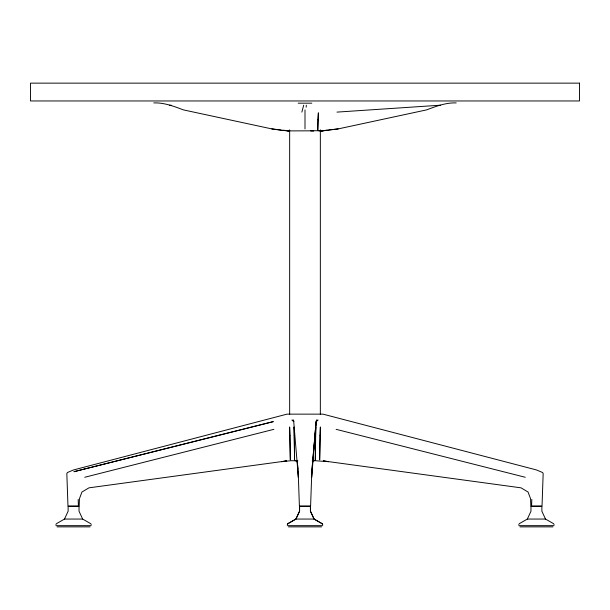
<?xml version="1.0" encoding="UTF-8"?>
<svg xmlns="http://www.w3.org/2000/svg" width="610" height="610" viewBox="0 0 610 610"><rect width="100%" height="100%" fill="white"/><g stroke="black" fill="none" stroke-linecap="round" stroke-linejoin="round"><path stroke-width="0.91" d="M299.609 506.338L299.609 511.218L295.972 519.057L287.973 523.647L287.379 524.501M305 128.908L305 109.907M314.318 442.41L311.809 471.713L310.604 506.041L299.396 506.041L298.191 471.713L297.222 460.375M316.422 419.886L311.626 477.569L311.916 471.743M531.577 506.041L531.813 499.399M84.752 477.264L273.882 429.333M306.159 107.192L306.304 105.202M316.102 421.617L315.698 426.359L316.102 421.617L318.008 419.977L316.62 421.098M314.478 440.519L315.53 428.235L311.809 471.713M301.851 112.11L303.696 105.202M55.899 524.501L56.486 523.647L64.492 519.057L68.122 511.218L68.122 506.338L79.025 506.338L79.025 511.218L82.655 519.057L90.661 523.647L91.248 524.501M287.264 524.501L287.859 523.647L295.858 519.057L299.495 511.218L299.495 506.338L310.505 506.338L310.505 511.218L314.142 519.057L322.141 523.647L322.736 524.501M518.752 524.501L519.339 523.647L527.345 519.057L530.975 511.218L530.975 506.338L541.878 506.338L541.878 511.218L545.508 519.057L553.514 523.647L554.101 524.501M289.628 130.159L288.416 130.822L281.492 130.349L271.831 128.908L183.488 109.907C173.98 106.353 164.113 102.495 153.796 102.922M456.204 102.922C445.887 102.495 436.02 106.353 426.512 109.907L338.169 128.908L323.003 130.738L310.543 130.738L313.685 130.807M298.191 103.174L311.809 103.174M286.57 460.924L88.953 487.84L81.938 492.034L79.43 498.728L79.178 506.041L67.969 506.041L66.833 473.581L67.374 472.536L73.574 469.936L287.013 414.137L322.987 414.137L536.426 469.936L542.625 472.536L543.167 473.581L542.031 506.041L530.822 506.041L530.57 498.728L528.062 492.034L521.047 487.84L323.43 460.924M286.685 460.886L281.492 461.678L291.123 460.695L297.787 460.886M320.372 130.159L321.584 130.822L327.112 130.182M328.958 129.968L338.169 128.908M312.213 460.886L314.859 460.695M321.584 130.822L328.508 130.349L320.319 130.792M336.972 112.11L440.405 105.202M318.877 130.898L323.003 130.738M313.647 130.822L291.123 130.898L281.492 130.349L289.338 130.822L282.887 130.182M314.722 460.695L328.508 461.678L323.315 460.886M64.492 519.057L82.655 519.057M295.858 519.057L314.142 519.057M527.345 519.057L545.508 519.057M55.899 525.66L91.248 525.66M287.264 525.66L322.736 525.66M518.752 525.66L554.101 525.66M57.073 526.865L90.067 526.865M288.446 526.865L321.554 526.865M519.933 526.865L552.927 526.865M286.997 130.738L289.681 130.792M169.595 105.202L171.494 105.324M295.141 460.695L297.695 460.886M271.831 128.908L281.042 129.968M336.118 429.333L525.248 477.264M293.379 421.098L291.992 419.977L293.898 421.617M322.621 524.501L322.027 523.647L314.028 519.057L310.391 511.218L310.391 506.338M293.578 419.886L298.374 477.569L298.084 471.743M297.177 460.489L297.893 469.021M78.187 499.399L78.423 506.041M320.341 130.082L320.341 414.297M289.659 130.082L289.659 414.297M315.568 435.799L315.301 459.879L315.805 426.969L315.568 435.799M320.036 435.799L319.671 459.879L320.364 426.969L320.036 435.799M317.97 119.766L317.779 130.082L318.367 112.804L317.97 119.766M84.454 469.021L73.917 471.713L273.333 421.617L84.454 469.021M579.5 83.135L30.5 83.135L30.5 100.963L579.5 100.963L579.5 83.135M289.963 435.799L289.636 426.969L290.329 459.879L289.963 435.799M294.294 435.799L294.058 426.969L294.561 459.879L294.294 435.799"/></g></svg>
